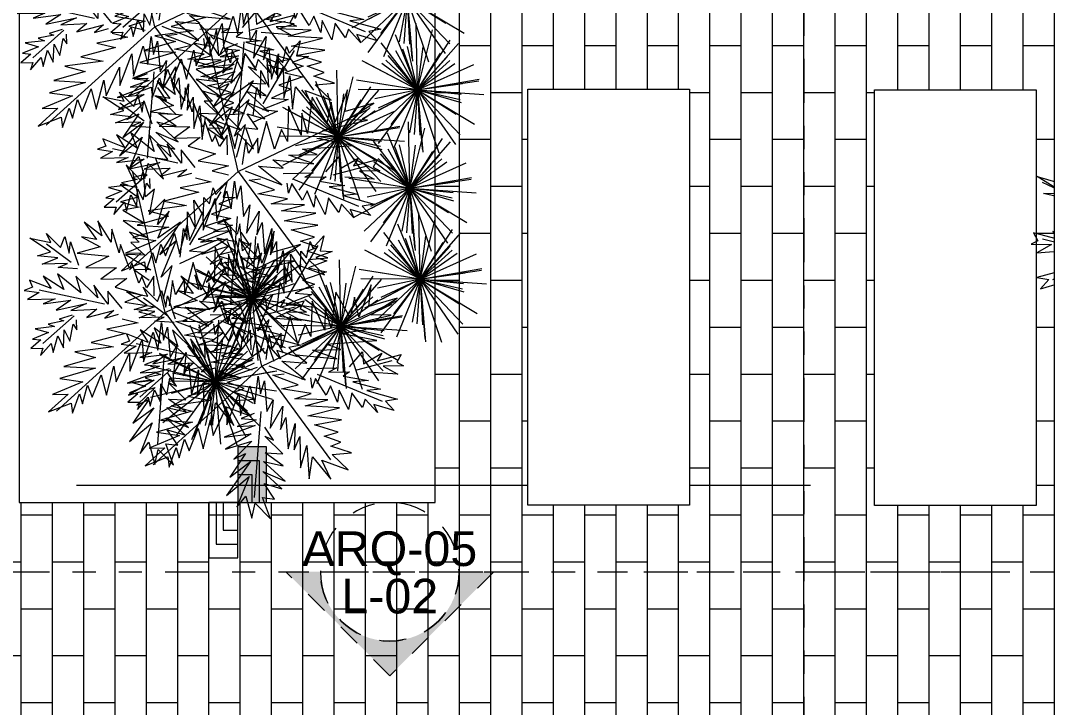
# Model space of a CAD drawing. Header units: metres. Extents: x -8.2 to 55.7, y -13.8 to 30.8.
# Drawn here: x 10.667 to 15.11, y 17.252 to 20.226 of the extents above; entities that cross this region are included whole.
import ezdxf
from ezdxf.enums import TextEntityAlignment as Align

# ---------------------------------------------------------------- set-up
doc = ezdxf.new("R2010")
doc.units = ezdxf.units.M
doc.header["$LTSCALE"] = 0.001
doc.linetypes.add('CENTER', pattern=[50.8, 31.75, -6.35, 6.35, -6.35])
doc.linetypes.add('DIVIDEX2', pattern=[63.5, 25.4, -12.7, 0, -12.7, 0, -12.7])
doc.layers.get('0').update_dxf_attribs({"lineweight": 13, "true_color": 0x000000})
for name, color, linetype, lineweight, true_color in [('JACH-Anotaciones-Cambios deNivelPiso', 7, 'Continuous', 13, 0x000000), ('JACH-Anotaciones-Cambios deNivelPiso @ 0.05', 7, 'Continuous', 13, 0x000000), ('JACH-Anotaciones-Cambios deNivelPiso @ 0.075', 7, 'Continuous', 13, 0x000000), ('JACH-Anotaciones-Cambios deNivelPiso @ 0.1', 7, 'Continuous', 13, 0x000000), ('Jach-Anotaciones-Hatch-Lum50%', 9, 'Continuous', 13, 0x808080), ('JACH-Anotaciones-Lineas-CORTE', 7, 'DIVIDEX2', 18, 0x000000), ('JACH-Anotaciones-Lineas-CORTE @ 0.05', 7, 'DIVIDEX2', 18, 0x000000), ('JACH-Anotaciones-Lineas-CORTE @ 0.075', 7, 'DIVIDEX2', 18, 0x000000), ('JACH-Anotaciones-Lineas-EJES', 7, 'CENTER', 18, 0x666666), ('JACH-Arq-Lineas-Piso', 7, 'Continuous', 13, 0x404040), ('JACH-Arq-Mobiliario01-', 7, 'Continuous', 9, 0x666666), ('JACH-ArqPaisaje-Vegetación', 9, 'Continuous', 13, 0x808080)]:
    doc.layers.add(name, color=color, linetype=linetype, lineweight=lineweight, true_color=true_color)
doc.styles.add('01c-Arial-JACH(3mm)', font='arial.ttf', dxfattribs={"height": 3})

# ---------------------------------------------------------------- blocks, each defined once
blk = doc.blocks.new('A$C6CAA186E')
at = {"color": 0}
for p, q in [((0.5885, 1.7324), (0.6502, 1.6011)), ((0.6703, 1.6436), (0.5885, 1.7324)), ((0.8121, 0.8804), (0.6272, 1.6911)), ((0.6859, 1.7029), (0.6703, 1.6436)), ((0.6997, 1.5475), (0.6859, 1.7029)), ((0.553, 1.6201), (0.6577, 1.5466)), ((0.6502, 1.6011), (0.553, 1.6201)), ((1.0689, 1.5069), (1.09, 1.6)), ((1.09, 1.6), (1.1056, 1.5624)), ((1.1056, 1.5624), (1.1693, 1.6332)), ((1.1693, 1.6332), (1.148, 1.5465)), ((0.6577, 1.5466), (0.5552, 1.5191)), ((0.7514, 1.5928), (0.6997, 1.5475)), ((0.7229, 1.4469), (0.7514, 1.5928)), ((0.9561, 1.2709), (1.1368, 1.5778)), ((1.0346, 1.4368), (1.0365, 1.5441)), ((1.0365, 1.5441), (1.0689, 1.5069)), ((1.2175, 1.5438), (1.1235, 1.5081)), ((1.148, 1.5465), (1.2175, 1.5438)), ((0.5552, 1.5191), (0.6631, 1.4878)), ((0.6631, 1.4878), (0.5688, 1.471)), ((0.8115, 1.5351), (0.7229, 1.4469)), ((0.7684, 1.389), (0.8115, 1.5351)), ((0.9877, 1.3663), (0.9779, 1.5281)), ((0.9779, 1.5281), (1.0346, 1.4368)), ((1.1871, 1.4884), (1.0806, 1.4483)), ((1.1235, 1.5081), (1.1871, 1.4884)), ((0.5688, 1.471), (0.6924, 1.3979)), ((0.8362, 1.4662), (0.7684, 1.389)), ((0.7701, 1.3091), (0.8362, 1.4662)), ((0.9407, 1.3022), (0.9415, 1.4621)), ((0.9415, 1.4621), (0.9877, 1.3663)), ((1.1842, 1.4252), (1.0464, 1.3781)), ((1.0806, 1.4483), (1.1842, 1.4252)), ((0.3451, 1.401), (0.4167, 1.3015)), ((0.4478, 1.3232), (0.3451, 1.401)), ((0.5012, 1.2865), (0.4249, 1.409)), ((0.4249, 1.409), (0.4478, 1.3232)), ((0.5701, 1.4121), (0.7111, 1.312)), ((0.6924, 1.3979), (0.5701, 1.4121)), ((0.9006, 1.4023), (0.7701, 1.3091)), ((0.7826, 1.2125), (0.9006, 1.4023)), ((0.8986, 1.2003), (0.9183, 1.3648)), ((0.9183, 1.3648), (0.9407, 1.3022)), ((1.0464, 1.3781), (1.1163, 1.3543)), ((0.0314, 1.3101), (0.154, 1.2854)), ((0.151, 1.2306), (0.0314, 1.3101)), ((0.1277, 1.3374), (0.2094, 1.255)), ((0.154, 1.2854), (0.1277, 1.3374)), ((0.2094, 1.255), (0.2333, 1.3187)), ((0.2333, 1.3187), (0.2585, 1.2224)), ((0.3301, 1.3165), (0.4386, 1.2599)), ((0.4167, 1.3015), (0.3301, 1.3165)), ((0.5059, 1.3623), (0.5012, 1.2865)), ((0.5467, 1.2243), (0.5059, 1.3623)), ((0.6073, 1.3435), (0.6632, 1.2857)), ((0.7111, 1.312), (0.6073, 1.3435)), ((1.1163, 1.3543), (1.0038, 1.3035)), ((1.0038, 1.3035), (1.1007, 1.2951)), ((1.2393, 1.3086), (1.2122, 1.0996)), ((1.3224, 1.1609), (1.2393, 1.3086)), ((1.4425, 1.3508), (1.3707, 1.1662)), ((1.4284, 1.2263), (1.4425, 1.3508)), ((0.2701, 1.17), (0.129, 1.2743)), ((0.2585, 1.2224), (0.2676, 1.2878)), ((0.2676, 1.2878), (0.3125, 1.1541)), ((0.4386, 1.2599), (0.3047, 1.2234)), ((0.5562, 1.2729), (0.5467, 1.2243)), ((0.6075, 1.1351), (0.5562, 1.2729)), ((0.6632, 1.2857), (0.6149, 1.2847)), ((0.6149, 1.2847), (0.6964, 1.2107)), ((0.8756, 1.2945), (0.7826, 1.2125)), ((0.7896, 1.0843), (0.8756, 1.2945)), ((1.1007, 1.2951), (0.9526, 1.2372)), ((1.1015, 1.2572), (1.0954, 1.053)), ((1.1746, 1.0883), (1.1015, 1.2572)), ((1.3473, 1.2793), (1.3224, 1.1609)), ((1.3707, 1.1662), (1.3473, 1.2793)), ((1.5936, 1.274), (1.4284, 1.2263)), ((1.4399, 1.1782), (1.5936, 1.274)), ((0.0757, 1.208), (0.151, 1.2306)), ((0.1938, 1.1958), (0.0757, 1.208)), ((0.1041, 1.1602), (0.1938, 1.1958)), ((0.3047, 1.2234), (0.4882, 1.2062)), ((0.4882, 1.2062), (0.3549, 1.1403)), ((0.5848, 1.2146), (0.7298, 1.1272)), ((0.6964, 1.2107), (0.5848, 1.2146)), ((0.8121, 0.8804), (1.5628, 1.2397)), ((1.039, 1.2285), (0.8952, 1.1623)), ((0.9526, 1.2372), (1.039, 1.2285)), ((1.1782, 1.2168), (1.1746, 1.0883)), ((1.2122, 1.0996), (1.1782, 1.2168)), ((0.2492, 1.1633), (0.1041, 1.1602)), ((0.195, 1.1411), (0.2492, 1.1633)), ((0.3067, 1.1329), (0.195, 1.1411)), ((0.3549, 1.1403), (0.5317, 1.1377)), ((0.5317, 1.1377), (0.4426, 1.0727)), ((0.6216, 1.167), (0.6075, 1.1351)), ((0.662, 1.05), (0.6216, 1.167)), ((0.7298, 1.1272), (0.6329, 1.1294)), ((0.6329, 1.1294), (0.7205, 1.0681)), ((0.8534, 1.1509), (0.7896, 1.0843)), ((0.8027, 0.9625), (0.8534, 1.1509)), ((0.9751, 1.1682), (0.9264, 0.9862)), ((1.0206, 1.0093), (0.9751, 1.1682)), ((1.2981, 1.1162), (1.5578, 1.1765)), ((1.5578, 1.1765), (1.4399, 1.1782)), ((0.0303, 1.0681), (0.048, 1.0264)), ((0.1555, 1.0182), (0.0303, 1.0681)), ((0.2293, 1.0134), (0.1098, 1.0909)), ((0.1098, 1.0909), (0.1555, 1.0182)), ((0.1916, 1.1031), (0.2293, 1.0134)), ((0.3265, 0.9945), (0.1916, 1.1031)), ((0.2971, 1.0906), (0.3265, 0.9945)), ((0.4239, 0.965), (0.2971, 1.0906)), ((0.4426, 1.0727), (0.592, 1.0759)), ((0.592, 1.0759), (0.5236, 1.026)), ((0.678, 1.0882), (0.662, 1.05)), ((0.7046, 1.0236), (0.678, 1.0882)), ((0.7474, 1.0897), (0.7046, 1.0236)), ((0.7498, 0.9761), (0.7474, 1.0897)), ((0.9245, 1.0725), (0.8717, 0.9851)), ((0.9264, 0.9862), (0.9245, 1.0725)), ((1.0624, 1.1217), (1.0206, 1.0093)), ((1.0954, 1.053), (1.0624, 1.1217)), ((1.2655, 1.0692), (1.4144, 1.0934)), ((1.4747, 1.0295), (1.2655, 1.0692)), ((1.4144, 1.0934), (1.2981, 1.1162)), ((0.048, 1.0264), (0, 1.0085)), ((0, 1.0085), (0.0866, 0.9957)), ((0.4626, 0.9279), (0.0862, 1.0104)), ((0.4836, 0.9284), (0.4013, 1.0382)), ((0.4013, 1.0382), (0.4239, 0.965)), ((0.5236, 1.026), (0.6803, 0.981)), ((0.8552, 1.0647), (0.8352, 0.919)), ((0.8717, 0.9851), (0.8552, 1.0647)), ((1.1826, 1.0085), (1.4747, 1.0295)), ((1.2675, 0.9767), (1.1826, 1.0085)), ((0.0866, 0.9957), (0.0179, 0.9563)), ((0.0179, 0.9563), (0.1778, 0.9597)), ((0.1778, 0.9597), (0.109, 0.9309)), ((0.109, 0.9309), (0.2685, 0.9511)), ((0.2685, 0.9511), (0.1834, 0.8946)), ((0.482, 1.0041), (0.4836, 0.9284)), ((0.5641, 0.9027), (0.482, 1.0041)), ((0.6803, 0.981), (0.5801, 0.941)), ((1.1034, 0.9732), (1.2675, 0.9767)), ((1.2475, 0.9236), (1.1034, 0.9732)), ((1.318, 0.8767), (1.3919, 0.9646)), ((1.3919, 0.9646), (1.3976, 0.8953)), ((1.3976, 0.8953), (1.5036, 0.9565)), ((1.5036, 0.9565), (1.4772, 0.9117)), ((1.4772, 0.9117), (1.6153, 0.9483)), ((1.6153, 0.9483), (1.591, 0.9036)), ((0.1834, 0.8946), (0.3594, 0.932)), ((0.3594, 0.932), (0.2697, 0.8922)), ((0.2697, 0.8922), (0.419, 0.8996)), ((0.419, 0.8996), (0.3611, 0.8521)), ((0.3611, 0.8521), (0.5159, 0.8912)), ((0.5159, 0.8912), (0.4643, 0.848)), ((0.5801, 0.941), (0.7554, 0.9131)), ((0.7554, 0.9131), (0.6613, 0.8838)), ((0.928, 0.9105), (1.0713, 0.8988)), ((1.0629, 0.8019), (0.928, 0.9105)), ((1.0114, 0.946), (1.2475, 0.9236)), ((1.0713, 0.8988), (1.0114, 0.946)), ((1.3604, 0.8608), (1.5634, 0.9135)), ((1.591, 0.9036), (1.6293, 0.8834)), ((0.2872, 0.8611), (0.1076, 0.7015)), ((0.2289, 0.8325), (0.1388, 0.8137)), ((0.8121, 0.8804), (0.1853, 0.3118)), ((0.2766, 0.865), (0.2013, 0.8424)), ((0.2013, 0.8424), (0.2289, 0.8325)), ((0.3037, 0.7814), (0.3024, 0.8382)), ((0.4643, 0.848), (0.5437, 0.8707)), ((0.5654, 0.8438), (0.6563, 0.8205)), ((0.6613, 0.8838), (0.7565, 0.8605)), ((0.8121, 0.8804), (1.2074, 0.3399)), ((0.8528, 0.8836), (1.0629, 0.8019)), ((0.875, 0.8294), (0.9401, 0.8371)), ((1.072, 0.8673), (1.2445, 0.871)), ((1.1316, 0.8349), (1.5053, 0.6787)), ((1.2445, 0.871), (1.1966, 0.8468)), ((1.1966, 0.8468), (1.3186, 0.8494)), ((1.3186, 0.8494), (1.2812, 0.8233)), ((1.5967, 0.8343), (1.4259, 0.8475)), ((1.6293, 0.8834), (1.5115, 0.8809)), ((1.5115, 0.8809), (1.5967, 0.8343)), ((0.1749, 0.7997), (0.0637, 0.7868)), ((0.0637, 0.7868), (0.1399, 0.7653)), ((0.1388, 0.8137), (0.1749, 0.7997)), ((0.2259, 0.6767), (0.23, 0.7799)), ((0.23, 0.7799), (0.263, 0.7153)), ((0.263, 0.7153), (0.2819, 0.8125)), ((0.2819, 0.8125), (0.3037, 0.7814)), ((0.6563, 0.8205), (0.4761, 0.7851)), ((0.4761, 0.7851), (0.584, 0.7601)), ((0.7712, 0.6631), (0.791, 0.8234)), ((0.791, 0.8234), (0.8037, 0.7206)), ((0.8037, 0.7206), (0.8273, 0.7968)), ((0.8273, 0.7968), (0.8416, 0.6204)), ((1.0214, 0.7736), (0.875, 0.8294)), ((0.9251, 0.7505), (1.0214, 0.7736)), ((1.1018, 0.7543), (1.0942, 0.813)), ((1.1216, 0.8094), (1.1018, 0.7543)), ((1.1826, 0.7139), (1.1216, 0.8094)), ((1.2812, 0.8233), (1.427, 0.7991)), ((1.427, 0.7991), (1.3367, 0.7909)), ((1.3367, 0.7909), (1.4975, 0.748)), ((0.0966, 0.7223), (0.0387, 0.6727)), ((0.1399, 0.7653), (0.0481, 0.7276)), ((0.0481, 0.7276), (0.0966, 0.7223)), ((0.1676, 0.6502), (0.1929, 0.7454)), ((0.1929, 0.7454), (0.2259, 0.6767)), ((0.584, 0.7601), (0.3852, 0.7074)), ((0.6097, 0.5418), (0.6794, 0.7242)), ((0.6794, 0.7242), (0.6885, 0.5961)), ((0.6885, 0.5961), (0.7437, 0.7677)), ((0.7437, 0.7677), (0.7712, 0.6631)), ((1.0961, 0.7226), (0.9251, 0.7505)), ((1.0021, 0.6932), (1.0961, 0.7226)), ((1.2088, 0.7671), (1.1826, 0.7139)), ((1.2487, 0.6732), (1.2088, 0.7671)), ((1.2577, 0.7429), (1.2487, 0.6732)), ((1.3127, 0.6304), (1.2577, 0.7429)), ((1.3317, 0.7276), (1.3127, 0.6304)), ((1.3924, 0.6426), (1.3317, 0.7276)), ((1.4975, 0.748), (1.4177, 0.74)), ((1.4177, 0.74), (1.5955, 0.6912)), ((0.0387, 0.6727), (0.1081, 0.6742)), ((0.0943, 0.6318), (0.1559, 0.7025)), ((0.1081, 0.6742), (0.0943, 0.6318)), ((0.1559, 0.7025), (0.1676, 0.6502)), ((0.5141, 0.6828), (0.2917, 0.6528)), ((0.2917, 0.6528), (0.4102, 0.6217)), ((0.3852, 0.7074), (0.5141, 0.6828)), ((0.8416, 0.6204), (0.878, 0.6864)), ((0.878, 0.6864), (0.8605, 0.524)), ((1.1937, 0.6868), (1.0021, 0.6932)), ((1.0618, 0.6524), (1.1937, 0.6868)), ((1.2599, 0.6398), (1.0618, 0.6524)), ((1.4082, 0.6914), (1.3924, 0.6426)), ((1.4793, 0.6129), (1.4082, 0.6914)), ((1.4573, 0.6609), (1.4793, 0.6129)), ((1.5759, 0.6255), (1.4573, 0.6609)), ((1.5955, 0.6912), (1.5263, 0.6792)), ((1.5263, 0.6792), (1.5759, 0.6255)), ((0.4102, 0.6217), (0.2282, 0.5694)), ((0.531, 0.4812), (0.6074, 0.6469)), ((0.6074, 0.6469), (0.6097, 0.5418)), ((0.7682, 0.6083), (0.693, 0.5793)), ((0.8058, 0.6196), (0.768, 0.1222)), ((0.8605, 0.524), (0.9335, 0.6497)), ((0.9335, 0.6497), (0.9196, 0.5147)), ((1.0778, 0.5938), (1.2599, 0.6398)), ((1.2719, 0.5706), (1.0778, 0.5938)), ((0.4115, 0.5586), (0.2045, 0.4994)), ((0.2282, 0.5694), (0.4115, 0.5586)), ((0.4737, 0.4042), (0.5165, 0.5713)), ((0.5165, 0.5713), (0.531, 0.4812)), ((0.7739, 0.539), (0.5943, 0.472)), ((0.7795, 0.5706), (0.6688, 0.5325)), ((0.6688, 0.5325), (0.7739, 0.539)), ((0.693, 0.5793), (0.7795, 0.5706)), ((0.9196, 0.5147), (0.9497, 0.5848)), ((0.9497, 0.5848), (0.964, 0.4041)), ((0.964, 0.4041), (1.0051, 0.5502)), ((1.0051, 0.5502), (0.9978, 0.3985)), ((1.1168, 0.5421), (1.2719, 0.5706)), ((1.2524, 0.5008), (1.1168, 0.5421)), ((0.3374, 0.4812), (0.1622, 0.4081)), ((0.2045, 0.4994), (0.3374, 0.4812)), ((0.3919, 0.3919), (0.4439, 0.5214)), ((0.4439, 0.5214), (0.4737, 0.4042)), ((0.5943, 0.472), (0.7497, 0.49)), ((0.7497, 0.49), (0.6021, 0.4027)), ((0.8788, 0.4549), (0.8288, 0.5296)), ((0.9331, 0.3761), (0.8299, 0.477)), ((0.8299, 0.477), (0.8788, 0.4549)), ((0.9978, 0.3985), (1.032, 0.475)), ((1.032, 0.475), (1.0358, 0.2941)), ((1.1708, 0.478), (1.2524, 0.5008)), ((1.2683, 0.4422), (1.1708, 0.478)), ((0.3359, 0.3528), (0.3652, 0.4608)), ((0.3652, 0.4608), (0.3919, 0.3919)), ((0.6021, 0.4027), (0.7548, 0.4481)), ((0.7548, 0.4481), (0.6497, 0.3448)), ((1.0358, 0.2941), (1.0709, 0.4232)), ((1.0709, 0.4232), (1.0856, 0.23)), ((1.2099, 0.4199), (1.2683, 0.4422)), ((1.3286, 0.3803), (1.2099, 0.4199)), ((0.2527, 0.41), (0.1391, 0.3066)), ((0.1391, 0.3066), (0.2706, 0.3578)), ((0.1622, 0.4081), (0.2527, 0.41)), ((0.2706, 0.3578), (0.2782, 0.299)), ((0.2782, 0.299), (0.3179, 0.4114)), ((0.3179, 0.4114), (0.3359, 0.3528)), ((0.7184, 0.3778), (0.6266, 0.2412)), ((0.6497, 0.3448), (0.7184, 0.3778)), ((0.832, 0.3803), (0.9331, 0.3761)), ((0.9345, 0.3067), (0.832, 0.3803)), ((1.0856, 0.23), (1.1039, 0.3587)), ((1.1039, 0.3587), (1.2098, 0.2284)), ((1.2172, 0.3717), (1.3286, 0.3803)), ((1.3096, 0.2831), (1.2172, 0.3717)), ((0.7468, 0.33), (0.6078, 0.1356)), ((0.6266, 0.2412), (0.7468, 0.33)), ((0.8225, 0.3317), (0.9345, 0.3067)), ((0.947, 0.2165), (0.8225, 0.3317)), ((1.159, 0.3388), (1.3096, 0.2831)), ((1.2098, 0.2284), (1.159, 0.3388)), ((0.6078, 0.1356), (0.7381, 0.2436)), ((0.7381, 0.2436), (0.6682, 0.0674)), ((0.8174, 0.2726), (0.947, 0.2165)), ((0.9269, 0.174), (0.8174, 0.2726)), ((0.8252, 0.2034), (0.9269, 0.174)), ((0.886, 0.1142), (0.8252, 0.2034)), ((0.6682, 0.0674), (0.7194, 0.1317)), ((0.7194, 0.1317), (0.7537, 0.004)), ((0.8611, 0), (0.8164, 0.1232)), ((0.8164, 0.1232), (0.886, 0.1142)), ((0.7537, 0.004), (0.7729, 0.0907)), ((0.7729, 0.0907), (0.8611, 0))]:
    blk.add_line(p, q, dxfattribs=at)
blk = doc.blocks.new('Plantas')
for p, q in [((0.9919, 2.104), (1.0836, 2.3766)), ((0.9919, 2.104), (1.0141, 2.374)), ((0.9919, 2.104), (1.0113, 2.3607)), ((0.9919, 2.104), (0.8208, 2.3352)), ((0.9919, 2.104), (0.8884, 2.3544)), ((0.9919, 2.104), (1.1546, 2.3412)), ((0.9919, 2.104), (0.7941, 2.2891)), ((0.9919, 2.104), (0.9567, 2.2893)), ((0.9919, 2.104), (0.9768, 2.2969)), ((0.9919, 2.104), (1.0013, 2.3003)), ((0.9919, 2.104), (1.1754, 2.2985)), ((0.9919, 2.104), (0.751, 2.228)), ((0.9919, 2.104), (0.876, 2.2529)), ((0.9919, 2.104), (1.2382, 2.2526)), ((0.9919, 2.104), (0.8212, 2.1827)), ((0.9919, 2.104), (0.8247, 2.1915)), ((0.9919, 2.104), (1.1583, 2.2087)), ((0.9919, 2.104), (0.8072, 2.1426)), ((0.9919, 2.104), (1.1805, 2.1593)), ((0.9919, 2.104), (1.1752, 2.1454)), ((0.9919, 2.104), (0.7278, 2.0614)), ((0.9919, 2.104), (0.7345, 2.1009)), ((0.9919, 2.104), (0.7523, 1.9775)), ((0.9919, 2.104), (0.7642, 1.9838)), ((0.9919, 2.104), (0.801, 2.0722)), ((0.9919, 2.104), (0.8343, 1.9004)), ((0.9919, 2.104), (0.8365, 1.9886)), ((0.9919, 2.104), (0.8545, 1.9746)), ((0.9919, 2.104), (0.8648, 1.9539)), ((0.9919, 2.104), (0.8959, 1.8651)), ((0.9919, 2.104), (0.8982, 1.9346)), ((0.9919, 2.104), (0.9283, 1.9271)), ((0.9919, 2.104), (0.948, 1.9155)), ((0.9919, 2.104), (0.9867, 1.8164)), ((0.9919, 2.104), (1.2788, 2.1238)), ((0.9919, 2.104), (1.1796, 2.1229)), ((0.9919, 2.104), (1.0909, 1.9443)), ((0.9919, 2.104), (1.0572, 1.8446)), ((0.9919, 2.104), (1.1213, 1.9601)), ((0.9919, 2.104), (1.1328, 1.8886)), ((0.9919, 2.104), (1.016, 1.9176)), ((0.9919, 2.104), (1.2565, 2.0648)), ((0.9919, 2.104), (1.1308, 1.9774)), ((0.9919, 2.104), (1.2358, 1.994)), ((0.9919, 2.104), (1.1524, 1.9905)), ((0.9919, 2.104), (1.1684, 1.903)), ((0.9919, 2.104), (1.1865, 2.0762)), ((0.9919, 2.104), (1.2589, 2.0584)), ((0.5464, 1.7099), (0.4435, 1.9605)), ((0.5464, 1.7099), (0.6394, 1.9822)), ((0.5464, 1.7099), (0.5692, 1.9799)), ((0.948, 1.7098), (0.8446, 1.9602)), ((0.948, 1.7098), (1.0397, 1.9824)), ((0.948, 1.7098), (0.9702, 1.9798)), ((0.948, 1.7098), (0.9674, 1.9665)), ((0.5464, 1.7099), (0.3764, 1.942)), ((0.5464, 1.7099), (0.4502, 1.9487)), ((0.5464, 1.7099), (0.6789, 1.9463)), ((0.948, 1.7098), (0.777, 1.9411)), ((0.948, 1.7098), (1.1107, 1.947)), ((0.5464, 1.7099), (0.3195, 1.8867)), ((0.5464, 1.7099), (0.478, 1.8943)), ((0.5464, 1.7099), (0.5023, 1.8984)), ((0.5464, 1.7099), (0.5238, 1.8973)), ((0.5464, 1.7099), (0.7384, 1.9012)), ((0.5464, 1.7099), (0.6118, 1.887)), ((0.948, 1.7098), (0.7502, 1.8949)), ((0.948, 1.7098), (0.9128, 1.8952)), ((0.948, 1.7098), (0.933, 1.9027)), ((0.948, 1.7098), (0.9574, 1.9061)), ((0.948, 1.7098), (1.1316, 1.9043)), ((0.5464, 1.7099), (0.3125, 1.8398)), ((0.5464, 1.7099), (0.6792, 1.844)), ((0.5464, 1.7099), (0.6852, 1.8367)), ((0.948, 1.7098), (0.7072, 1.8339)), ((0.948, 1.7098), (0.8321, 1.8587)), ((0.948, 1.7098), (1.1943, 1.8584)), ((0.5464, 1.7099), (0.7108, 1.8027)), ((0.5464, 1.7099), (0.7927, 1.785)), ((0.948, 1.7098), (0.7774, 1.7885)), ((0.948, 1.7098), (0.7809, 1.7974)), ((0.948, 1.7098), (1.1144, 1.8145)), ((0.5464, 1.7099), (0.2667, 1.777)), ((0.5464, 1.7099), (0.3561, 1.7593)), ((0.5464, 1.7099), (0.811, 1.7494)), ((0.5464, 1.7099), (0.738, 1.7375)), ((0.948, 1.7098), (0.7633, 1.7484)), ((0.948, 1.7098), (1.1367, 1.7651)), ((0.948, 1.7098), (1.1313, 1.7512)), ((0.5464, 1.7099), (0.2669, 1.6419)), ((0.5464, 1.7099), (0.3057, 1.5856)), ((0.5464, 1.7099), (0.3061, 1.5925)), ((0.5464, 1.7099), (0.3473, 1.5313)), ((0.5464, 1.7099), (0.3499, 1.7055)), ((0.5464, 1.7099), (0.3592, 1.6939)), ((0.5464, 1.7099), (0.3618, 1.6711)), ((0.5464, 1.7099), (0.3693, 1.6245)), ((0.5464, 1.7099), (0.4278, 1.5532)), ((0.5464, 1.7099), (0.4391, 1.4649)), ((0.5464, 1.7099), (0.4524, 1.5472)), ((0.5464, 1.7099), (0.4667, 1.5336)), ((0.5464, 1.7099), (0.4773, 1.462)), ((0.5464, 1.7099), (0.5004, 1.5277)), ((0.5464, 1.7099), (0.7129, 1.6054)), ((0.5464, 1.7099), (0.7998, 1.6644)), ((0.5464, 1.7099), (0.7295, 1.6471)), ((0.5464, 1.7099), (0.7165, 1.6283)), ((0.5464, 1.7099), (0.8131, 1.662)), ((0.5464, 1.7099), (0.5799, 1.525)), ((0.5464, 1.7099), (0.5627, 1.4429)), ((0.5464, 1.7099), (0.6385, 1.4374)), ((0.5464, 1.7099), (0.6606, 1.5607)), ((0.5464, 1.7099), (0.7582, 1.5636)), ((0.5464, 1.7099), (0.7102, 1.5114)), ((0.5464, 1.7099), (0.687, 1.5769)), ((0.5464, 1.7099), (0.6454, 1.5436)), ((0.948, 1.7098), (0.6839, 1.6672)), ((0.948, 1.7098), (0.6906, 1.7067)), ((0.948, 1.7098), (0.7084, 1.5833)), ((0.948, 1.7098), (0.7203, 1.5896)), ((0.948, 1.7098), (0.7571, 1.678)), ((0.948, 1.7098), (0.7905, 1.5062)), ((0.948, 1.7098), (0.7926, 1.5944)), ((0.948, 1.7098), (0.8106, 1.5804)), ((0.948, 1.7098), (0.821, 1.5597)), ((0.948, 1.7098), (0.852, 1.4709)), ((0.948, 1.7098), (0.8543, 1.5404)), ((0.948, 1.7098), (0.8844, 1.5329)), ((0.948, 1.7098), (0.9041, 1.5213)), ((0.948, 1.7098), (0.9428, 1.4222)), ((0.948, 1.7098), (1.235, 1.7296)), ((0.948, 1.7098), (1.1357, 1.7287)), ((0.948, 1.7098), (1.2126, 1.6706)), ((0.948, 1.7098), (1.0869, 1.5832)), ((0.948, 1.7098), (1.0471, 1.5501)), ((0.948, 1.7098), (1.1919, 1.5998)), ((0.948, 1.7098), (1.0134, 1.4504)), ((0.948, 1.7098), (1.1085, 1.5963)), ((0.948, 1.7098), (1.0774, 1.5659)), ((0.948, 1.7098), (1.089, 1.4944)), ((0.948, 1.7098), (0.9721, 1.5234)), ((0.948, 1.7098), (1.1245, 1.5088)), ((0.948, 1.7098), (1.1426, 1.682)), ((0.948, 1.7098), (1.215, 1.6642)), ((0.2797, 1.4134), (0.1097, 1.6454)), ((0.2797, 1.4134), (0.1768, 1.6639)), ((0.2797, 1.4134), (0.1835, 1.6521)), ((0.2797, 1.4134), (0.3727, 1.6856)), ((0.2797, 1.4134), (0.3025, 1.6833)), ((0.2797, 1.4134), (0.4122, 1.6497)), ((0.2797, 1.4134), (0.2356, 1.6018)), ((0.2797, 1.4134), (0.2571, 1.6007)), ((0.2797, 1.4134), (0.4717, 1.6046)), ((0.2797, 1.4134), (0.0528, 1.5901)), ((0.2797, 1.4134), (0.2113, 1.5977)), ((0.2797, 1.4134), (0.3451, 1.5904)), ((0.2797, 1.4134), (0.0459, 1.5432)), ((0.2797, 1.4134), (0.4125, 1.5474)), ((0.2797, 1.4134), (0.4185, 1.5401)), ((0.2797, 1.4134), (0, 1.4804)), ((0.2797, 1.4134), (0.4441, 1.5061)), ((0.2797, 1.4134), (0.526, 1.4884)), ((0.2797, 1.4134), (0.0894, 1.4627)), ((0.2797, 1.4134), (0.5443, 1.4528)), ((0.2797, 1.4134), (0.4713, 1.4409)), ((0.2797, 1.4134), (0.0002, 1.3453)), ((0.2797, 1.4134), (0.0391, 1.289)), ((0.2797, 1.4134), (0.0394, 1.2959)), ((0.2797, 1.4134), (0.0806, 1.2347)), ((0.2797, 1.4134), (0.0832, 1.4089)), ((0.2797, 1.4134), (0.0925, 1.3973)), ((0.2797, 1.4134), (0.0951, 1.3745)), ((0.2797, 1.4134), (0.1027, 1.3279)), ((0.2797, 1.4134), (0.1611, 1.2566)), ((0.2797, 1.4134), (0.1724, 1.1683)), ((0.2797, 1.4134), (0.1857, 1.2506)), ((0.2797, 1.4134), (0.2, 1.237)), ((0.2797, 1.4134), (0.2107, 1.1654)), ((0.2797, 1.4134), (0.2337, 1.2311)), ((0.2797, 1.4134), (0.5464, 1.3654)), ((0.2797, 1.4134), (0.4628, 1.3505)), ((0.2797, 1.4134), (0.5331, 1.3678)), ((0.2797, 1.4134), (0.4915, 1.267)), ((0.2797, 1.4134), (0.4499, 1.3317)), ((0.2797, 1.4134), (0.4463, 1.3088)), ((0.2797, 1.4134), (0.3787, 1.247)), ((0.2797, 1.4134), (0.4203, 1.2803)), ((0.2797, 1.4134), (0.4435, 1.2148)), ((0.2797, 1.4134), (0.3939, 1.2641)), ((0.2797, 1.4134), (0.3718, 1.1408)), ((0.2797, 1.4134), (0.296, 1.1463)), ((0.2797, 1.4134), (0.3133, 1.2284)), ((0.441, 1.051), (0.338, 1.3016)), ((0.441, 1.051), (0.3447, 1.2897)), ((0.441, 1.051), (0.5339, 1.3232)), ((0.441, 1.051), (0.4637, 1.3209)), ((0.441, 1.051), (0.2709, 1.283)), ((0.441, 1.051), (0.5734, 1.2873)), ((0.441, 1.051), (0.214, 1.2278)), ((0.441, 1.051), (0.3725, 1.2353)), ((0.441, 1.051), (0.3969, 1.2394)), ((0.441, 1.051), (0.4184, 1.2383)), ((0.441, 1.051), (0.6329, 1.2422)), ((0.441, 1.051), (0.5063, 1.228)), ((0.8037, 0.9315), (0.8967, 1.2037)), ((0.8037, 0.9315), (0.8265, 1.2015)), ((0.441, 1.051), (0.2071, 1.1808)), ((0.441, 1.051), (0.5737, 1.1851)), ((0.441, 1.051), (0.5797, 1.1777)), ((0.8037, 0.9315), (0.6337, 1.1635)), ((0.8037, 0.9315), (0.7008, 1.1821)), ((0.8037, 0.9315), (0.7075, 1.1703)), ((0.8037, 0.9315), (0.9362, 1.1678)), ((0.441, 1.051), (0.1612, 1.118)), ((0.441, 1.051), (0.6053, 1.1437)), ((0.441, 1.051), (0.6872, 1.1261)), ((0.8037, 0.9315), (0.7353, 1.1158)), ((0.8037, 0.9315), (0.7596, 1.12)), ((0.8037, 0.9315), (0.7811, 1.1188)), ((0.8037, 0.9315), (0.9957, 1.1227)), ((0.441, 1.051), (0.2507, 1.1004)), ((0.441, 1.051), (0.7055, 1.0904)), ((0.441, 1.051), (0.6325, 1.0785)), ((0.8037, 0.9315), (0.5768, 1.1083)), ((0.8037, 0.9315), (0.8691, 1.1085)), ((0.441, 1.051), (0.1615, 0.983)), ((0.441, 1.051), (0.2003, 0.9266)), ((0.441, 1.051), (0.2006, 0.9335)), ((0.441, 1.051), (0.2418, 0.8723)), ((0.441, 1.051), (0.2444, 1.0465)), ((0.441, 1.051), (0.2537, 1.0349)), ((0.441, 1.051), (0.2563, 1.0121)), ((0.441, 1.051), (0.2639, 0.9656)), ((0.441, 1.051), (0.3224, 0.8942)), ((0.441, 1.051), (0.3336, 0.8059)), ((0.441, 1.051), (0.3469, 0.8883)), ((0.441, 1.051), (0.3612, 0.8746)), ((0.441, 1.051), (0.3719, 0.803)), ((0.441, 1.051), (0.3949, 0.8688)), ((0.441, 1.051), (0.6048, 0.8524)), ((0.441, 1.051), (0.5399, 0.8846)), ((0.441, 1.051), (0.5816, 0.918)), ((0.441, 1.051), (0.6528, 0.9047)), ((0.441, 1.051), (0.5552, 0.9017)), ((0.441, 1.051), (0.7076, 1.003)), ((0.441, 1.051), (0.6111, 0.9693)), ((0.441, 1.051), (0.624, 0.9881)), ((0.441, 1.051), (0.6943, 1.0054)), ((0.441, 1.051), (0.533, 0.7784)), ((0.441, 1.051), (0.6075, 0.9465)), ((0.441, 1.051), (0.4573, 0.784)), ((0.441, 1.051), (0.4745, 0.8661)), ((0.8037, 0.9315), (0.5698, 1.0613)), ((0.8037, 0.9315), (0.9365, 1.0656)), ((0.8037, 0.9315), (0.9425, 1.0583)), ((0.8037, 0.9315), (0.9681, 1.0243)), ((0.8037, 0.9315), (0.524, 0.9985)), ((0.8037, 0.9315), (0.6134, 0.9809)), ((0.8037, 0.9315), (1.05, 1.0066)), ((0.8037, 0.9315), (1.0683, 0.971)), ((0.8037, 0.9315), (0.9953, 0.9591)), ((0.8037, 0.9315), (0.5242, 0.8635)), ((0.5371, 0.6349), (0.63, 0.9071)), ((0.5371, 0.6349), (0.5598, 0.9049)), ((0.8037, 0.9315), (0.563, 0.8071)), ((0.8037, 0.9315), (0.5634, 0.814)), ((0.8037, 0.9315), (0.6046, 0.7529)), ((0.8037, 0.9315), (0.6072, 0.927)), ((0.8037, 0.9315), (0.6165, 0.9155)), ((0.8037, 0.9315), (0.6191, 0.8927)), ((0.8037, 0.9315), (0.6267, 0.8461)), ((0.8037, 0.9315), (0.6851, 0.7747)), ((0.8037, 0.9315), (0.6964, 0.6865)), ((0.8037, 0.9315), (0.7097, 0.7688)), ((0.8037, 0.9315), (0.724, 0.7552)), ((0.8037, 0.9315), (0.7347, 0.6835)), ((0.8037, 0.9315), (0.7577, 0.7493)), ((0.8037, 0.9315), (0.9675, 0.7329)), ((0.8037, 0.9315), (0.9027, 0.7652)), ((0.8037, 0.9315), (0.9443, 0.7985)), ((0.8037, 0.9315), (1.0155, 0.7852)), ((0.8037, 0.9315), (0.9179, 0.7822)), ((0.8037, 0.9315), (1.0704, 0.8836)), ((0.8037, 0.9315), (0.9739, 0.8498)), ((0.8037, 0.9315), (0.9868, 0.8686)), ((0.8037, 0.9315), (1.0571, 0.886)), ((0.8037, 0.9315), (0.8958, 0.659)), ((0.8037, 0.9315), (0.9703, 0.827)), ((0.8037, 0.9315), (0.82, 0.6645)), ((0.8037, 0.9315), (0.8373, 0.7466)), ((0.5371, 0.6349), (0.367, 0.8669)), ((0.5371, 0.6349), (0.4341, 0.8855)), ((0.5371, 0.6349), (0.4408, 0.8737)), ((0.5371, 0.6349), (0.6695, 0.8713)), ((0.5371, 0.6349), (0.3101, 0.8117)), ((0.5371, 0.6349), (0.4686, 0.8192)), ((0.5371, 0.6349), (0.4929, 0.8234)), ((0.5371, 0.6349), (0.5144, 0.8222)), ((0.5371, 0.6349), (0.729, 0.8261)), ((0.5371, 0.6349), (0.6024, 0.8119)), ((0.5371, 0.6349), (0.3032, 0.7647)), ((0.5371, 0.6349), (0.6698, 0.769)), ((0.5371, 0.6349), (0.6758, 0.7617)), ((0.5371, 0.6349), (0.7014, 0.7277)), ((0.5371, 0.6349), (0.2573, 0.7019)), ((0.5371, 0.6349), (0.3468, 0.6843)), ((0.5371, 0.6349), (0.7833, 0.71)), ((0.5371, 0.6349), (0.8016, 0.6744)), ((0.5371, 0.6349), (0.2575, 0.5669)), ((0.5371, 0.6349), (0.2964, 0.5105)), ((0.5371, 0.6349), (0.2967, 0.5174)), ((0.5371, 0.6349), (0.3379, 0.4563)), ((0.5371, 0.6349), (0.3405, 0.6304)), ((0.5371, 0.6349), (0.3498, 0.6189)), ((0.5371, 0.6349), (0.3524, 0.5961)), ((0.5371, 0.6349), (0.36, 0.5495)), ((0.5371, 0.6349), (0.4184, 0.4781)), ((0.5371, 0.6349), (0.4297, 0.3899)), ((0.5371, 0.6349), (0.443, 0.4722)), ((0.5371, 0.6349), (0.4573, 0.4586)), ((0.5371, 0.6349), (0.468, 0.3869)), ((0.5371, 0.6349), (0.491, 0.4527)), ((0.5371, 0.6349), (0.7286, 0.6625)), ((0.5371, 0.6349), (0.7009, 0.4363)), ((0.5371, 0.6349), (0.636, 0.4686)), ((0.5371, 0.6349), (0.6776, 0.5019)), ((0.5371, 0.6349), (0.7489, 0.4886)), ((0.5371, 0.6349), (0.6512, 0.4856)), ((0.5371, 0.6349), (0.8037, 0.587)), ((0.5371, 0.6349), (0.7072, 0.5533)), ((0.5371, 0.6349), (0.7201, 0.572)), ((0.5371, 0.6349), (0.7904, 0.5894)), ((0.5371, 0.6349), (0.6291, 0.3624)), ((0.5371, 0.6349), (0.7036, 0.5304)), ((0.5371, 0.6349), (0.5533, 0.3679)), ((0.5371, 0.6349), (0.5706, 0.45)), ((0.6983, 0.2725), (0.7912, 0.5448)), ((0.6983, 0.2725), (0.721, 0.5425)), ((0.6983, 0.2725), (0.5283, 0.5046)), ((0.6983, 0.2725), (0.5953, 0.5231)), ((0.6983, 0.2725), (0.6021, 0.5113)), ((0.6983, 0.2725), (0.8307, 0.5089)), ((0.6983, 0.2725), (0.4714, 0.4493)), ((0.6983, 0.2725), (0.6298, 0.4568)), ((0.6983, 0.2725), (0.6542, 0.461)), ((0.6983, 0.2725), (0.6757, 0.4599)), ((0.6983, 0.2725), (0.8902, 0.4637)), ((0.6983, 0.2725), (0.7636, 0.4495)), ((0.6983, 0.2725), (0.4644, 0.4023)), ((0.6983, 0.2725), (0.831, 0.4066)), ((0.6983, 0.2725), (0.837, 0.3993)), ((0.6983, 0.2725), (0.8626, 0.3653)), ((0.6983, 0.2725), (0.4185, 0.3395)), ((0.6983, 0.2725), (0.508, 0.3219)), ((0.6983, 0.2725), (0.9445, 0.3476)), ((0.6983, 0.2725), (0.9629, 0.312)), ((0.6983, 0.2725), (0.4188, 0.2045)), ((0.6983, 0.2725), (0.4576, 0.1482)), ((0.6983, 0.2725), (0.458, 0.155)), ((0.6983, 0.2725), (0.4992, 0.0939)), ((0.6983, 0.2725), (0.5017, 0.2681)), ((0.6983, 0.2725), (0.511, 0.2565)), ((0.6983, 0.2725), (0.5136, 0.2337)), ((0.6983, 0.2725), (0.5212, 0.1871)), ((0.6983, 0.2725), (0.5797, 0.1157)), ((0.6983, 0.2725), (0.5909, 0.0275)), ((0.6983, 0.2725), (0.6043, 0.1098)), ((0.6983, 0.2725), (0.6185, 0.0962)), ((0.6983, 0.2725), (0.6292, 0.0245)), ((0.6983, 0.2725), (0.6523, 0.0903)), ((0.6983, 0.2725), (0.8899, 0.3001)), ((0.6983, 0.2725), (0.8621, 0.0739)), ((0.6983, 0.2725), (0.7972, 0.1062)), ((0.6983, 0.2725), (0.8389, 0.1395)), ((0.6983, 0.2725), (0.9101, 0.1262)), ((0.6983, 0.2725), (0.8125, 0.1233)), ((0.6983, 0.2725), (0.7146, 0.0055)), ((0.6983, 0.2725), (0.8684, 0.1909)), ((0.6983, 0.2725), (0.9649, 0.2246)), ((0.6983, 0.2725), (0.8813, 0.2096)), ((0.6983, 0.2725), (0.9516, 0.227)), ((0.6983, 0.2725), (0.7318, 0.0876)), ((0.6983, 0.2725), (0.7903, 0)), ((0.6983, 0.2725), (0.8648, 0.168))]:
    blk.add_line(p, q)
blk = doc.blocks.new('*U20')
at = {"lineweight": 0, "ltscale": 100}
h = blk.add_hatch(color=256, dxfattribs=at)
h.dxf.hatch_style = 1
h.paths.add_polyline_path([(0, 0), (0, -1.25), (2.4, -1.25), (2.4, 0)])
for points in [[(-2.4, 1.25), (-2.4, 0), (0, 0), (0, 1.25)], [(0, 0), (0, -1.25), (2.4, -1.25), (2.4, 0)]]:
    blk.add_lwpolyline(points, close=True, dxfattribs=at)
blk = doc.blocks.new('*U133')
at = {"layer": 'JACH-Anotaciones-Cambios deNivelPiso @ 0.05', "xscale": 0.05, "yscale": 0.05, "zscale": 0.05, "rotation": 89.99999999999997}
blk.add_blockref('*U20', (11.6064, 18.14), dxfattribs=at)
at = {"layer": 'JACH-Anotaciones-Cambios deNivelPiso @ 0.075', "xscale": 0.075, "yscale": 0.075, "zscale": 0.075, "rotation": 89.99999999999997}
blk.add_blockref('*U20', (11.6064, 18.14), dxfattribs=at)
at = {"layer": 'JACH-Anotaciones-Cambios deNivelPiso @ 0.1', "xscale": 0.1, "yscale": 0.1, "zscale": 0.1, "rotation": 89.99999999999997}
blk.add_blockref('*U20', (11.6064, 18.14), dxfattribs=at)
blk = doc.blocks.new('*U86')
at = {"lineweight": 0, "ltscale": 100}
h = blk.add_hatch(color=256, dxfattribs=at)
h.dxf.hatch_style = 1
h.paths.add_polyline_path([(-773.518, 9), (-782.518, 0), (-779.518, 0, -1), (-767.518, 0), (-764.518, 0)])
at = {"lineweight": 0}
blk.add_lwpolyline([(-773.518, 9), (-782.518, 0), (-779.518, 0, -1), (-767.518, 0), (-764.518, 0), (-773.518, 9)], format="xyb", close=True, dxfattribs=at)
at = {"lineweight": 0, "ltscale": 100}
blk.add_lwpolyline([(-779.518, 0), (-767.518, 0)], dxfattribs=at)
at = {"linetype": 'DIVIDEX2', "lineweight": 0, "ltscale": 100}
blk.add_lwpolyline([(-768.018, 0), (62.177, 0)], dxfattribs=at)
at = {"lineweight": 0, "ltscale": 100}
blk.add_circle((-773.518, 0), 6, dxfattribs=at)
at = {"lineweight": 0, "ltscale": 100, "style": '01c-Arial-JACH(3mm)'}
for tag, p in [('JACH-SECCIONMURO', (-773.518, 2.109)), ('NO.DEPLANO', (-773.518, -1.994))]:
    blk.add_attdef(tag, text='', height=3, dxfattribs=at).set_placement(p, align=Align.MIDDLE_CENTER)
blk = doc.blocks.new('*U135')
at = {"layer": 'JACH-Anotaciones-Lineas-CORTE @ 0.05'}
ref = blk.add_blockref('*U86', (50.9401, 17.84), dxfattribs=dict(at, xscale=-0.05, yscale=0.05, zscale=0.05, rotation=180))
ref.add_attrib('NO.DEPLANO', 'ARQ-05', dxfattribs={"layer": '0', "lineweight": 0, "ltscale": 100, "height": 0.15, "style": '01c-Arial-JACH(3mm)'}).set_placement((12.2642, 17.9397), align=Align.MIDDLE_CENTER)
ref.add_attrib('JACH-SECCIONMURO', 'L-02', dxfattribs={"layer": '0', "lineweight": 0, "ltscale": 100, "height": 0.15, "style": '01c-Arial-JACH(3mm)'}).set_placement((12.2642, 17.7345), align=Align.MIDDLE_CENTER)
at = {"layer": 'JACH-Anotaciones-Lineas-CORTE @ 0.075', "xscale": -0.075, "yscale": 0.075, "zscale": 0.075, "rotation": 180}
blk.add_blockref('*U86', (50.9401, 17.84), dxfattribs=at)
blk = doc.blocks.new('*U91')
at = {"linetype": 'DIVIDEX2', "lineweight": 0, "ltscale": 100}
blk.add_lwpolyline([(-810.476, 0), (-344.582, 0)], dxfattribs=at)
at = {"lineweight": 0, "ltscale": 100, "style": '01c-Arial-JACH(3mm)'}
for tag, p in [('JACH-SECCIONMURO', (-815.976, 2.109)), ('NO.DEPLANO', (-815.976, -1.994))]:
    blk.add_attdef(tag, text='', height=3, dxfattribs=at).set_placement(p, align=Align.MIDDLE_CENTER)
blk = doc.blocks.new('*U144')
at = {"layer": 'JACH-Anotaciones-Lineas-CORTE @ 0.075', "xscale": -0.075, "yscale": 0.075, "zscale": 0.075, "rotation": 90}
blk.add_blockref('*U91', (14.0559, -31.0582), dxfattribs=at)

msp = doc.modelspace()

# ---------------------------------------------------------------- hatches: boundary and pattern name
at = {"layer": 'Jach-Anotaciones-Hatch-Lum50%', "ltscale": 100}
h = msp.add_hatch(dxfattribs=at)
h.set_pattern_fill('AR-BRSTD', color=256, scale=0.002, angle=90, double=1)
h.set_pattern_definition([(90, (-0.1698, -5e-15), (-0.1354836, 8e-18), []), (180, (-0.1698, -5e-15), (-0.1354836, -0.2032), [0.1354836, -0.1354836])])
h.paths.add_polyline_path([(6.0107, 21.1279), (10.5598, 21.1279), (10.562, 18.1398), (12.4609, 18.14), (12.4609, 20.64), (15.4609, 20.64), (15.4609, 18.14), (17.2609, 18.14), (17.2609, 20.64), (20.3609, 20.64), (20.3609, 18.14), (21.9609, 18.14), (21.9609, 6.775), (6.0107, 6.775)])

# ---------------------------------------------------------------- linework, layer by layer
at = {"layer": 'JACH-Anotaciones-Lineas-EJES', "ltscale": 100}
msp.add_lwpolyline([(-4.3309, 18.215), (52.1472, 18.215)], dxfattribs=at)

# ---------------------------------------------------------------- block references
at = {"layer": 'JACH-Anotaciones-Cambios deNivelPiso'}
msp.add_blockref('*U133', (0, 0), dxfattribs=at)
at = {"layer": 'JACH-ArqPaisaje-Vegetación', "xscale": 0.75, "yscale": 0.75, "zscale": 0.75}
for p in [(11.0288, 19.6697), (10.6389, 19.5388), (10.9996, 18.913), (10.6826, 18.3018), (11.1016, 18.069)]:
    msp.add_blockref('A$C6CAA186E', p, dxfattribs=at)

# ---------------------------------------------------------------- next in the draw order: wipeouts: each hides what was drawn before it
at = {"ltscale": 100}
for points in [[(13.5609, 18.1287), (12.8609, 18.1287), (12.8609, 19.9285), (13.5609, 19.9285)], [(15.0609, 18.1263), (14.3609, 18.1263), (14.3609, 19.9262), (15.0609, 19.9262)]]:
    msp.add_wipeout(points, dxfattribs=at).dxf.layer = 'JACH-Arq-Lineas-Piso'

# ---------------------------------------------------------------- next in the draw order: wipeouts: each hides what was drawn before it
for points in [[(12.8609, 18.1287), (13.5609, 18.1287), (13.5609, 19.9285), (12.8609, 19.9285)], [(14.3609, 18.1263), (15.0609, 18.1263), (15.0609, 19.9262), (14.3609, 19.9262)]]:
    msp.add_wipeout(points, dxfattribs=at).dxf.layer = 'JACH-Arq-Mobiliario01-'

# ---------------------------------------------------------------- next in the draw order: linework, layer by layer
at = {"layer": 'JACH-Arq-Lineas-Piso', "ltscale": 100}
msp.add_lwpolyline([(6.0107, 21.1279), (10.6609, 21.1279), (10.6609, 18.14), (12.4609, 18.14), (12.4609, 20.64), (15.4609, 20.64), (15.4609, 18.14), (17.2609, 18.14), (17.2609, 20.64), (20.3609, 20.64), (20.3609, 18.14), (21.9609, 18.14), (21.9609, 6.775), (6.0107, 6.775)], close=True, dxfattribs=at)
at = {"layer": 'JACH-Arq-Mobiliario01-', "ltscale": 100}
for points in [[(13.5609, 18.1287), (12.8609, 18.1287), (12.8609, 19.9285), (13.5609, 19.9285)], [(15.0609, 18.1263), (14.3609, 18.1263), (14.3609, 19.9262), (15.0609, 19.9262)]]:
    msp.add_lwpolyline(points, close=True, dxfattribs=at)

# ---------------------------------------------------------------- next in the draw order: block references
at = {"layer": 'JACH-Anotaciones-Lineas-CORTE'}
for name in ['*U144', '*U135']:
    msp.add_blockref(name, (0, 0), dxfattribs=at)
at = {"layer": 'JACH-ArqPaisaje-Vegetación', "rotation": 162.484150726423}
msp.add_blockref('Plantas', (13.088, 20.3695), dxfattribs=at)
at = {"layer": 'JACH-ArqPaisaje-Vegetación', "xscale": -0.75, "yscale": 0.75, "zscale": 0.75}
msp.add_blockref('A$C6CAA186E', (16.2611, 18.5952), dxfattribs=at)

doc.saveas('drawing.dxf')
